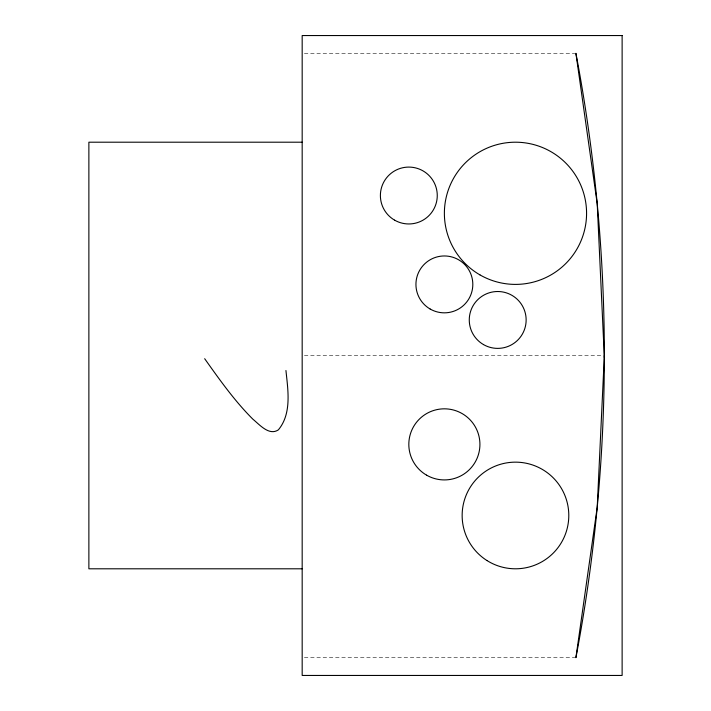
<?xml version="1.0" encoding="UTF-8"?>
<svg xmlns="http://www.w3.org/2000/svg" width="711" height="711" viewBox="0 0 711 711"><rect width="100%" height="100%" fill="white"/><g stroke="black" fill="none" stroke-linecap="round" stroke-linejoin="round"><path stroke-width="0.53" stroke-dasharray="3.56 2.67" d="M304.388 53.325L574.799 53.325M304.397 355.5L602.128 355.5M304.388 657.675L574.799 657.675"/><path stroke-width="1.07" d="M604.35 355.5L597.222 507.254L575.91 657.675A1619.525 1619.525 0 0 0 575.91 53.325L597.222 203.746L604.35 357.5M302.175 142.2L88.875 142.2L88.875 568.8L302.175 568.8M204.67 358.7C219.592 379.71 234.577 400.915 252.867 419.179C259.479 424.565 269.096 436.065 278.348 429.879C291.963 413.518 287.937 390.019 285.946 370.511M622.125 35.55L302.175 35.55L302.175 675.45L622.125 675.45L622.125 35.55M483.48 344.577A28.44 28.44 0 0 0 526.14 319.95A28.44 28.44 0 0 0 483.48 295.323A28.44 28.44 0 0 0 483.48 344.577M479.925 274.873A71.1 71.1 0 0 0 586.575 213.3A71.1 71.1 0 0 0 479.925 151.727A71.1 71.1 0 0 0 479.925 274.873M430.155 309.027A28.44 28.44 0 0 0 472.815 284.4A28.44 28.44 0 0 0 430.155 259.773A28.44 28.44 0 0 0 430.155 309.027M487.044 560.588A53.325 53.325 0 0 0 568.756 517.546A53.325 53.325 0 0 0 490.626 468.291A53.325 53.325 0 0 0 487.044 560.588M394.605 220.152A28.44 28.44 0 0 0 437.265 195.525A28.44 28.44 0 0 0 394.605 170.898A28.44 28.44 0 0 0 394.605 220.152M426.6 475.161A35.55 35.55 0 0 0 479.925 444.375A35.55 35.55 0 0 0 426.6 413.589A35.55 35.55 0 0 0 426.6 475.161"/></g></svg>
